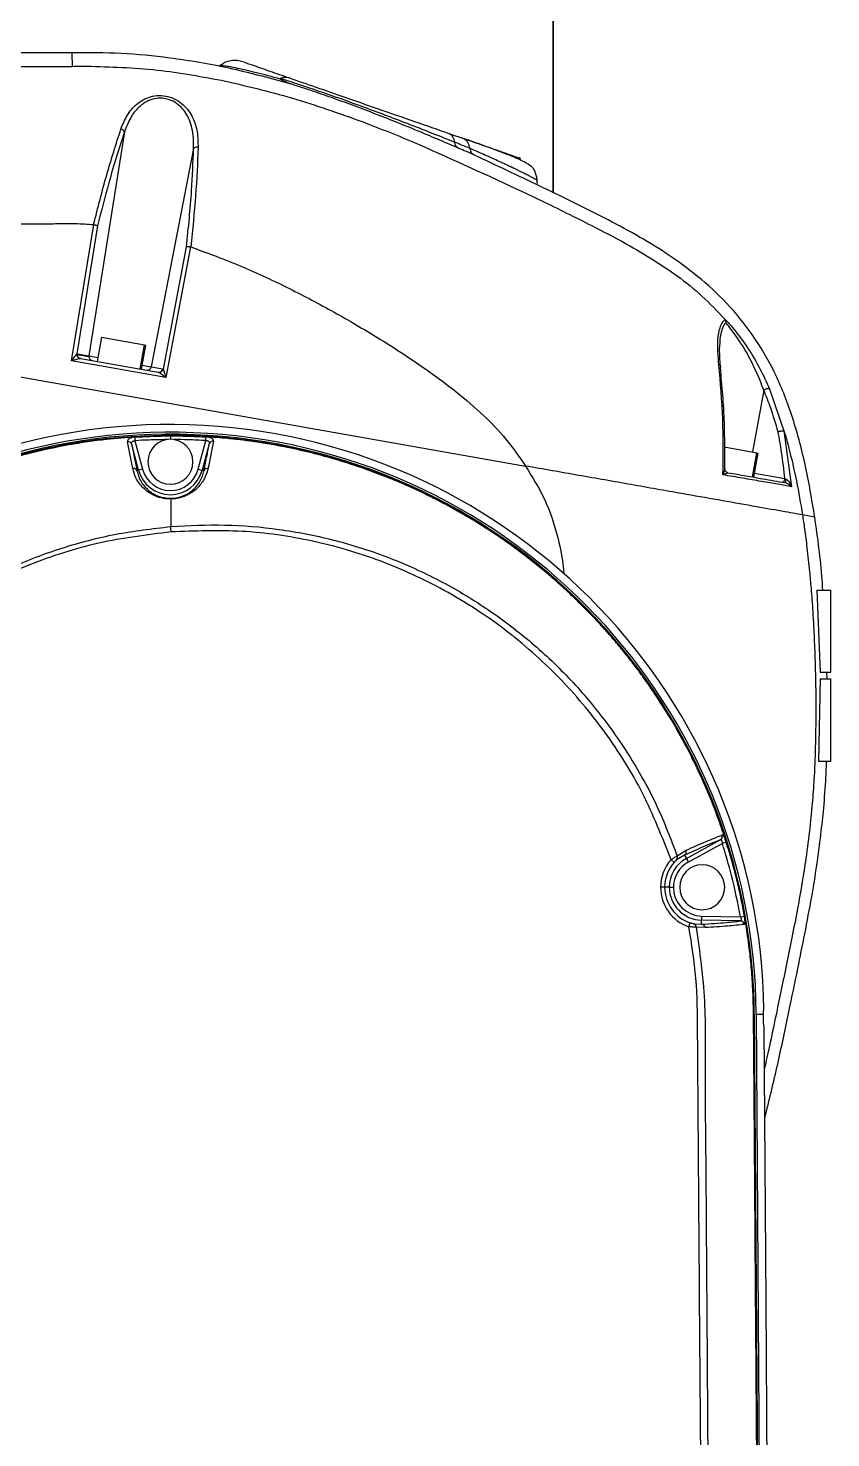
# Model space of a CAD drawing. Header units: millimetres. Extents: x -13464 to 9471, y -517 to 17126.
# Drawn here: x 6772 to 6870.1, y 1248.8 to 1421 of the extents above; entities that cross this region are included whole.
import ezdxf

# ---------------------------------------------------------------- set-up
doc = ezdxf.new("R2010")
doc.units = ezdxf.units.MM

msp = doc.modelspace()

# ---------------------------------------------------------------- linework, layer by layer
at = {"color": 7, "linetype": 'Continuous', "lineweight": 25}
for p, q in [((6836.14, 1589.6), (6836.14, 1400.93)), ((6836.14, 1400.93), (6836.14, 1589.6)), ((6777.34, 1418.05), (6599.34, 1418.05)), ((6777.36, 1416.38), (6777.34, 1418.05)), ((6802.81, 1414.83), (6803.76, 1414.32)), ((6783.73, 1408.37), (6779.38, 1381)), ((6792.17, 1406.33), (6787, 1379.65)), ((6671.05, 1396.05), (6832.74, 1367.53)), ((6777.27, 1380.37), (6779.98, 1397.04)), ((6780.44, 1396.89), (6777.9, 1381.23)), ((6788.48, 1379.36), (6791.32, 1394.33)), ((6791.81, 1394.32), (6788.77, 1378.34)), ((6780.92, 1383.27), (6780.4, 1380.32)), ((6780.92, 1383.27), (6786.17, 1382.35)), ((6785.65, 1379.39), (6786.17, 1382.35)), ((6785.81, 1379.36), (6786.34, 1382.32)), ((6786.17, 1382.35), (6786.34, 1382.32)), ((6788.77, 1378.34), (6777.27, 1380.37)), ((6777.96, 1381.17), (6779.37, 1380.92)), ((6777.97, 1381.25), (6779.38, 1381)), ((6778.36, 1380.68), (6787.86, 1379)), ((6779.38, 1381), (6780.48, 1380.8)), ((6785.9, 1379.85), (6787, 1379.65)), ((6787, 1379.65), (6788.42, 1379.4)), ((6861.87, 1376.8), (6860.47, 1369.25)), ((6862.57, 1376.95), (6864.46, 1371.46)), ((6864.31, 1371.83), (6865.25, 1365.01)), ((6784.74, 1367.25), (6784.1, 1370.49)), ((6785.46, 1367.01), (6784.61, 1370.18)), ((6784.98, 1371.07), (6785.01, 1370.63)), ((6785.01, 1370.63), (6785.95, 1367.13)), ((6792.74, 1367.13), (6793.68, 1370.64)), ((6794.09, 1370.24), (6793.22, 1367.01)), ((6793.68, 1370.64), (6793.71, 1371.09)), ((6794.61, 1370.56), (6793.94, 1367.26)), ((6857.01, 1369.86), (6861.02, 1369.15)), ((6860.5, 1366.19), (6861.02, 1369.15)), ((6860.66, 1366.17), (6861.18, 1369.12)), ((6861.02, 1369.15), (6861.18, 1369.12)), ((6785.26, 1366.95), (6785.46, 1367.01)), ((6785.95, 1367.13), (6785.46, 1367.01)), ((6792.74, 1367.13), (6793.22, 1367.01)), ((6793.44, 1366.95), (6793.22, 1367.01)), ((6857.1, 1367.26), (6857.05, 1367.3)), ((6860.75, 1366.65), (6864.46, 1365.99)), ((6864.46, 1365.99), (6864.61, 1365.92)), ((6868.1, 1361.3), (6866.59, 1361.57)), ((6868.36, 1352.38), (6868.75, 1342.35)), ((6868.36, 1352.38), (6870.06, 1352.38)), ((6870.06, 1342.35), (6870.06, 1352.38)), ((6868.75, 1342.35), (6870.06, 1342.35)), ((6869.61, 1341.51), (6869.59, 1342.35)), ((6868.76, 1341.51), (6868.56, 1331.48)), ((6868.76, 1341.51), (6870.06, 1341.51)), ((6870.06, 1331.48), (6870.06, 1341.51)), ((6868.56, 1331.48), (6870.06, 1331.48)), ((6852.41, 1319.56), (6856.54, 1321.84)), ((6856.81, 1321.42), (6852.65, 1319.13)), ((6857.28, 1321.57), (6856.81, 1321.42)), ((6852.18, 1319.99), (6851.21, 1319.4)), ((6851.28, 1319.9), (6852.37, 1320.58)), ((6852.18, 1319.99), (6852.41, 1319.56)), ((6850.9, 1319.09), (6850.53, 1319.42)), ((6852.41, 1319.56), (6852.65, 1319.13)), ((6849.75, 1316.05), (6849.25, 1316.05)), ((6850.33, 1316.05), (6849.75, 1316.05)), ((6850.33, 1316.05), (6850.83, 1316.05)), ((6852.72, 1311.22), (6852.88, 1311.69)), ((6853.3, 1311.58), (6854.25, 1311.53)), ((6854.69, 1311.12), (6853.62, 1311.17)), ((6854.25, 1311.53), (6854.26, 1312.03)), ((6854.27, 1312.53), (6854.26, 1312.03)), ((6859.01, 1311.93), (6854.26, 1312.03)), ((6854.27, 1312.53), (6859.03, 1312.43)), ((6859.03, 1312.43), (6859.51, 1312.52)), ((6861.89, 1301.05), (6861.82, 1301.05)), ((6860.63, 1300.55), (6860.71, 1300.55)), ((6860.71, 1300.55), (6861.8, 1147.76)), ((6862.05, 1147.75), (6860.96, 1300.56)), ((6860.96, 1300.56), (6861.8, 1300.56)), ((6861.84, 1299.05), (6861.91, 1299.05)), ((6862.15, 1265.43), (6861.91, 1299.05)), ((6862.94, 1155.02), (6862.15, 1265.43))]:
    msp.add_line(p, q, dxfattribs=at)
at = {"color": 7, "linetype": 'Continuous', "lineweight": 25, "flags": 128}
for points in [[(6856.38, 1379.85), (6856.45, 1379.84), (6856.51, 1379.81), (6856.55, 1379.78), (6856.58, 1379.75), (6856.59, 1379.71), (6856.59, 1379.67), (6856.56, 1379.63), (6856.52, 1379.59)], [(6857.49, 1366.72), (6857.41, 1366.75), (6857.39, 1366.75)], [(6864.13, 1365.55), (6864.18, 1365.55), (6864.23, 1365.57), (6864.28, 1365.61), (6864.33, 1365.66), (6864.37, 1365.73), (6864.41, 1365.81), (6864.44, 1365.9), (6864.46, 1365.99)]]:
    msp.add_lwpolyline(points, dxfattribs=at)
at = {"color": 7, "linetype": 'Continuous', "lineweight": 25}
for centre, radius, start, end in [((6783.19, 1408.13), 0.592, 23.5915, 79.343), ((6822.78, 1407.03), 1.3, 3.3213, 63.7153), ((6792.61, 1405.9), 0.613, 78.7775, 134.855), ((6824.86, 1407.07), 0.778, 177.7193, 233.6898), ((6778.42, 1381.18), 0.523, 174.9144, 255.8616), ((6778.48, 1381.16), 0.517, 170.9643, 179.3401), ((6778.45, 1381.16), 0.488, 178.4938, 259.2085), ((6779.89, 1380.92), 0.517, 170.9643, 179.3401), ((6779.86, 1380.91), 0.488, 178.4938, 259.2085), ((6786.52, 1379.74), 0.491, 260.9872, 349.999), ((6787.93, 1379.49), 0.491, 260.9872, 349.999), ((6787.97, 1379.5), 0.523, 264.1384, 345.0856), ((6862.36, 1376.21), 0.767, 73.9334, 129.7855), ((6789.34, 1300.05), 72.56, 0.7897, 172.7781), ((6789.34, 1300.05), 71.61, 0.4093, 172.2912), ((6789.34, 1300.05), 71.37, 0.4093, 172.155), ((6784.17, 1370.03), 0.471, 19.2158, 98.9046), ((6789.34, 1368.05), 2.75, 0, 180), ((6794.54, 1370.09), 0.475, 82.3184, 161.4028), ((6789.34, 1368.05), 2.75, 180, 0), ((6784.82, 1366.79), 0.469, 19.8499, 100.268), ((6789.34, 1368.05), 4.02, 195, 345), ((6789.34, 1368.05), 3.52, 195, 345), ((6793.88, 1366.79), 0.467, 82.6893, 160.6686), ((6864.07, 1365.92), 0.546, 310.1668, 359.8751), ((6856.3, 1322.27), 0.495, 299.9857, 19.2305), ((6850.89, 1319.7), 0.447, 317.0791, 27.1068), ((6851.92, 1320.39), 0.48, 302.0346, 22.2547), ((6854.34, 1316.05), 5.09, 138.5055, 180), ((6854.34, 1316.05), 4.59, 138.5055, 180), ((6854.34, 1316.05), 4.02, 118.8287, 180), ((6854.34, 1316.05), 3.52, 118.8287, 180), ((6854.34, 1316.05), 2.75, 0, 180), ((6854.34, 1316.05), 5.09, 180, 251.3478), ((6854.34, 1316.05), 4.59, 180, 251.3478), ((6854.34, 1316.05), 4.02, 180, 268.8287), ((6854.34, 1316.05), 3.52, 180, 268.8287), ((6854.34, 1316.05), 2.75, 180, 0), ((6853.17, 1311.15), 0.449, 2.9477, 72.9031), ((6854.22, 1311.06), 0.477, 7.0152, 85.6304), ((6858.99, 1311.44), 0.496, 8.8672, 87.8513), ((6860.61, 1300.5), 0.0958, 81.3708, 88.8621), ((6860.61, 1300.48), 0.0774, 79.126, 88.4162)]:
    msp.add_arc(centre, radius, start, end, dxfattribs=at)
for points, knots in [([(6803.68, 1414.33), (6801.31, 1414.97), (6796.54, 1416.26), (6789.73, 1417.41), (6783.31, 1418.04), (6779.34, 1418.04), (6777.34, 1418.05)], [0, 0, 0, 0, 0.276459, 0.554468, 0.775399, 1, 1, 1, 1]), ([(6766.81, 1416.36), (6769.2, 1416.36), (6772.32, 1416.37), (6775.83, 1416.38), (6776.96, 1416.38), (6777.36, 1416.38)], [0, 0, 0, 0, 0.680373, 0.885279, 1, 1, 1, 1]), ([(6777.36, 1416.38), (6777.63, 1416.39), (6778.21, 1416.4), (6778.79, 1416.4), (6779.11, 1416.4)], [0, 0, 0, 0, 0.452049, 1, 1, 1, 1]), ([(6779.11, 1416.4), (6781.99, 1416.32), (6787.69, 1416.15), (6793.31, 1415.1), (6796.09, 1414.58)], [0, 0, 0, 0, 0.503707, 1, 1, 1, 1]), ([(6795.53, 1416.45), (6795.44, 1416.46), (6795.35, 1416.47), (6795.39, 1416.45), (6795.39, 1416.45)], [0, 0, 0, 0, 0.943194, 1, 1, 1, 1]), ([(6798.23, 1416.93), (6797.99, 1417), (6797.51, 1417.13), (6796.74, 1417.09), (6796, 1416.88), (6795.59, 1416.59), (6795.38, 1416.45)], [0, 0, 0, 0, 0.245178, 0.49877, 0.753, 1, 1, 1, 1]), ([(6795.5, 1416.51), (6795.49, 1416.51), (6795.47, 1416.47), (6795.5, 1416.45), (6795.53, 1416.44)], [0, 0, 0, 0, 0.089568, 1, 1, 1, 1]), ([(6802.81, 1414.83), (6801.78, 1415.1), (6799.7, 1415.66), (6797.41, 1416.17), (6795.89, 1416.45), (6795.64, 1416.45), (6795.53, 1416.45)], [0, 0, 0, 0, 0.261408, 0.526269, 0.79446, 1, 1, 1, 1]), ([(6798.27, 1416.92), (6798.33, 1416.9), (6798.46, 1416.85), (6799.61, 1416.46), (6801.36, 1415.84), (6803.06, 1415.25), (6803.91, 1414.96)], [0, 0, 0, 0, 0.22573, 0.483766, 0.741235, 1, 1, 1, 1]), ([(6796.09, 1414.58), (6799.01, 1413.89), (6804.84, 1412.5), (6810.47, 1410.45), (6813.29, 1409.43)], [0, 0, 0, 0, 0.500102, 1, 1, 1, 1]), ([(6802.77, 1414.9), (6802.77, 1414.9), (6802.76, 1414.89), (6802.76, 1414.89), (6802.76, 1414.86), (6802.79, 1414.84), (6802.81, 1414.83)], [0, 0, 0, 0, 0.069214, 0.146146, 0.346034, 1, 1, 1, 1]), ([(6803.91, 1414.96), (6803.71, 1415), (6803.35, 1415.09), (6802.95, 1414.96), (6802.77, 1414.9)], [0, 0, 0, 0, 0.545275, 1, 1, 1, 1]), ([(6824.08, 1407.1), (6823.22, 1407.45), (6821.51, 1408.13), (6818.75, 1409.21), (6815.93, 1410.29), (6813.09, 1411.35), (6810.31, 1412.36), (6807.62, 1413.3), (6805.06, 1414.16), (6803.54, 1414.65), (6802.77, 1414.9)], [0, 0, 0, 0, 0.1269907, 0.2529565, 0.3788112, 0.5030674, 0.6278595, 0.7514299, 0.8759899, 1, 1, 1, 1]), ([(6803.91, 1414.96), (6804.95, 1414.59), (6807.03, 1413.87), (6810.74, 1412.58), (6814.85, 1411.15), (6819.24, 1409.62), (6821.99, 1408.67), (6823.36, 1408.19)], [0, 0, 0, 0, 0.1877305, 0.3739396, 0.5607866, 0.7805479, 1, 1, 1, 1]), ([(6783.3, 1408.72), (6783.52, 1409.28), (6783.97, 1410.41), (6784.95, 1411.59), (6785.98, 1412.32), (6786.9, 1412.7), (6787.95, 1412.86), (6789.06, 1412.74), (6790.08, 1412.33), (6791.22, 1411.5), (6792.15, 1410.14), (6792.69, 1408.36), (6792.71, 1407.12), (6792.73, 1406.5)], [0, 0, 0, 0, 0.1244154, 0.2491106, 0.3118264, 0.374132, 0.4365898, 0.4990547, 0.5616075, 0.6243843, 0.7492334, 0.8745572, 1, 1, 1, 1]), ([(6803.76, 1414.32), (6803.78, 1414.31), (6803.8, 1414.31), (6803.83, 1414.3), (6803.83, 1414.29), (6803.82, 1414.3), (6803.79, 1414.3), (6803.74, 1414.32), (6803.7, 1414.33), (6803.68, 1414.33)], [0, 0, 0, 0, 0.230752, 0.407987, 0.55595, 0.632757, 0.711083, 0.836312, 1, 1, 1, 1]), ([(6804.18, 1414.19), (6804.1, 1414.21), (6803.96, 1414.26), (6803.82, 1414.3), (6803.76, 1414.32)], [0, 0, 0, 0, 0.56, 1, 1, 1, 1]), ([(6824.39, 1406.45), (6823.6, 1406.79), (6822, 1407.47), (6819.46, 1408.54), (6816.85, 1409.6), (6814.21, 1410.64), (6811.59, 1411.64), (6809.01, 1412.57), (6806.51, 1413.43), (6804.96, 1413.94), (6804.18, 1414.19)], [0, 0, 0, 0, 0.126189, 0.252041, 0.376572, 0.501617, 0.626418, 0.750765, 0.875885, 1, 1, 1, 1]), ([(6792.17, 1406.33), (6792.18, 1406.77), (6792.19, 1407.61), (6792.01, 1408.78), (6791.7, 1409.79), (6791.27, 1410.65), (6790.69, 1411.4), (6789.94, 1412.01), (6789.03, 1412.41), (6788.07, 1412.53), (6787.13, 1412.39), (6786.4, 1412.07), (6785.85, 1411.7), (6785.18, 1411.12), (6784.37, 1410.06), (6783.96, 1408.97), (6783.73, 1408.37)], [0, 0, 0, 0, 0.093431, 0.176702, 0.250188, 0.316424, 0.375333, 0.440852, 0.50071, 0.556088, 0.614256, 0.678511, 0.713784, 0.751435, 0.864701, 1, 1, 1, 1]), ([(6813.29, 1409.43), (6814.37, 1409.01), (6816.55, 1408.17), (6818.69, 1407.27), (6819.76, 1406.82)], [0, 0, 0, 0, 0.499328, 1, 1, 1, 1]), ([(6779.96, 1397.05), (6780.48, 1399.1), (6781.52, 1403.2), (6782.7, 1406.88), (6783.3, 1408.72)], [0, 0, 0, 0, 0.499649, 1, 1, 1, 1]), ([(6783.73, 1408.37), (6783.4, 1407.37), (6782.74, 1405.38), (6781.63, 1401.56), (6780.89, 1398.66), (6780.44, 1396.89)], [0, 0, 0, 0, 0.279869, 0.559708, 1, 1, 1, 1]), ([(6823.36, 1408.19), (6823.68, 1408.08), (6824.26, 1407.88), (6824.8, 1407.69), (6825.04, 1407.6)], [0, 0, 0, 0, 0.559957, 1, 1, 1, 1]), ([(6834.17, 1402.39), (6834.16, 1402.51), (6834.15, 1402.66), (6834.1, 1402.91), (6834.07, 1403.01), (6834.05, 1403.08), (6834.03, 1403.14), (6834.02, 1403.19), (6833.99, 1403.27), (6833.96, 1403.37), (6833.9, 1403.54), (6833.82, 1403.72), (6833.69, 1403.93), (6833.36, 1404.26), (6832.58, 1404.74), (6830.9, 1405.48), (6828.37, 1406.44), (6826.09, 1407.24), (6824.93, 1407.64)], [0, 0, 0, 0, 0.039096, 0.046684, 0.053093, 0.055944, 0.058669, 0.061408, 0.064331, 0.071356, 0.080862, 0.109958, 0.154889, 0.214863, 0.371887, 0.564109, 0.777666, 1, 1, 1, 1]), ([(6825.98, 1406.34), (6825.9, 1406.61), (6825.76, 1407.03), (6825.41, 1407.43), (6825.17, 1407.54), (6825.04, 1407.6)], [0, 0, 0, 0, 0.44319, 0.710429, 1, 1, 1, 1]), ([(6825.04, 1407.6), (6825.92, 1407.3), (6827.67, 1406.69), (6829.72, 1405.98), (6831.3, 1405.43), (6832.26, 1405.09), (6832.1, 1405.15), (6832.02, 1405.18)], [0, 0, 0, 0, 0.187525, 0.373464, 0.560306, 0.780015, 1, 1, 1, 1]), ([(6791.32, 1394.33), (6791.55, 1396.66), (6791.97, 1400.82), (6792.11, 1404.65), (6792.17, 1406.33)], [0, 0, 0, 0, 0.560354, 1, 1, 1, 1]), ([(6792.73, 1406.5), (6792.65, 1404.55), (6792.48, 1400.65), (6792.05, 1396.43), (6791.84, 1394.31)], [0, 0, 0, 0, 0.500107, 1, 1, 1, 1]), ([(6819.76, 1406.82), (6823.96, 1404.94), (6830.26, 1402.11), (6838.54, 1398.11), (6842.61, 1396), (6844.64, 1394.95)], [0, 0, 0, 0, 0.500607, 0.7518186, 1, 1, 1, 1]), ([(6825.98, 1406.34), (6825.64, 1406.48), (6825.02, 1406.73), (6824.36, 1406.99), (6824.08, 1407.1)], [0, 0, 0, 0, 0.559951, 1, 1, 1, 1]), ([(6826.34, 1405.61), (6825.98, 1405.76), (6825.35, 1406.04), (6824.69, 1406.32), (6824.39, 1406.45)], [0, 0, 0, 0, 0.561331, 1, 1, 1, 1]), ([(6826.4, 1405.58), (6826.31, 1405.65), (6826.09, 1405.81), (6826.02, 1406.15), (6825.98, 1406.34)], [0, 0, 0, 0, 0.4634043, 1, 1, 1, 1]), ([(6834.17, 1402.39), (6834.14, 1402.43), (6834.09, 1402.48), (6833.79, 1402.66), (6833.47, 1402.84), (6833.05, 1403.06), (6832.61, 1403.28), (6832.18, 1403.49), (6831.78, 1403.69), (6831.32, 1403.91), (6830.8, 1404.16), (6830.26, 1404.41), (6829.63, 1404.7), (6828.81, 1405.08), (6827.59, 1405.63), (6826.56, 1406.08), (6825.98, 1406.34)], [0, 0, 0, 0, 0.138323, 0.209439, 0.282349, 0.35716, 0.432893, 0.476429, 0.522794, 0.572102, 0.624512, 0.680151, 0.721987, 0.789047, 0.881402, 1, 1, 1, 1]), ([(6826.4, 1405.58), (6826.39, 1405.59), (6826.37, 1405.6), (6826.35, 1405.61), (6826.34, 1405.61)], [0, 0, 0, 0, 0.56, 1, 1, 1, 1]), ([(6826.53, 1405.52), (6826.51, 1405.53), (6826.48, 1405.54), (6826.45, 1405.56), (6826.42, 1405.57), (6826.41, 1405.58), (6826.4, 1405.58)], [0, 0, 0, 0, 0.354649, 0.64124, 0.829648, 1, 1, 1, 1]), ([(6868.1, 1361.3), (6867.74, 1363.44), (6867.04, 1367.63), (6865.44, 1373.6), (6863.34, 1378.97), (6860.62, 1383.59), (6857.43, 1387.48), (6853.85, 1390.77), (6848.91, 1394.36), (6842.38, 1397.93), (6834.49, 1401.76), (6829.18, 1404.27), (6826.53, 1405.52)], [0, 0, 0, 0, 0.100812, 0.197147, 0.286178, 0.367798, 0.444656, 0.519058, 0.592592, 0.727659, 0.863738, 1, 1, 1, 1]), ([(6834.11, 1401.98), (6834.14, 1401.99), (6834.2, 1402.01), (6834.19, 1402.13), (6834.18, 1402.28), (6834.17, 1402.36), (6834.17, 1402.41), (6834.17, 1402.43)], [0, 0, 0, 0, 0.426354, 0.812204, 0.929144, 0.969795, 1, 1, 1, 1]), ([(6690.4, 1396.37), (6692.41, 1396.4), (6696.57, 1396.46), (6703.03, 1396.54), (6709.92, 1396.62), (6717.25, 1396.69), (6725.01, 1396.77), (6732.68, 1396.83), (6738.76, 1396.88), (6743.13, 1396.92), (6746.23, 1396.94), (6749.41, 1396.97), (6752.96, 1396.99), (6756.98, 1397.02), (6761.37, 1397.05), (6765.67, 1397.08), (6769.79, 1397.11), (6773.11, 1397.13), (6775.76, 1397.16), (6777.44, 1397.18), (6778.83, 1397.13), (6779.59, 1397.08), (6779.96, 1397.05)], [0, 0, 0, 0, 0.067217, 0.139302, 0.216256, 0.298079, 0.384771, 0.476331, 0.554863, 0.588414, 0.622966, 0.658519, 0.695074, 0.741855, 0.793039, 0.842344, 0.885889, 0.931051, 0.953556, 0.974534, 0.987425, 1, 1, 1, 1]), ([(6779.98, 1397.04), (6779.98, 1397.04), (6779.97, 1397.05), (6779.97, 1397.05), (6779.96, 1397.05)], [0, 0, 0, 0, 0.559996, 1, 1, 1, 1]), ([(6779.98, 1397.04), (6780.03, 1397.03), (6780.14, 1397.01), (6780.28, 1396.97), (6780.39, 1396.92), (6780.43, 1396.9), (6780.44, 1396.89)], [0, 0, 0, 0, 0.240383, 0.499609, 0.750474, 1, 1, 1, 1]), ([(6791.32, 1394.33), (6791.35, 1394.34), (6791.4, 1394.35), (6791.54, 1394.35), (6791.68, 1394.34), (6791.77, 1394.33), (6791.81, 1394.32)], [0, 0, 0, 0, 0.304918, 0.573215, 0.80488, 1, 1, 1, 1]), ([(6791.84, 1394.31), (6791.83, 1394.32), (6791.83, 1394.32), (6791.82, 1394.32), (6791.81, 1394.32)], [0, 0, 0, 0, 0.5600217, 1, 1, 1, 1]), ([(6791.84, 1394.31), (6793.67, 1393.64), (6797.53, 1392.23), (6803.13, 1389.65), (6808.7, 1386.75), (6814.07, 1383.64), (6819.3, 1380.3), (6823.86, 1377.02), (6827.54, 1373.86), (6830.45, 1370.89), (6831.96, 1368.67), (6832.74, 1367.53)], [0, 0, 0, 0, 0.118104, 0.248364, 0.373075, 0.498415, 0.623653, 0.74875, 0.837932, 0.916819, 1, 1, 1, 1]), ([(6844.64, 1394.95), (6846.9, 1393.63), (6850.29, 1391.65), (6854.38, 1388.36), (6856.17, 1386.46), (6857.07, 1385.51)], [0, 0, 0, 0, 0.500253, 0.749373, 1, 1, 1, 1]), ([(6856.38, 1379.85), (6856.29, 1380.95), (6856.15, 1382.61), (6856.43, 1384.23), (6856.75, 1385.03), (6857.01, 1385.29), (6857.14, 1385.43)], [0, 0, 0, 0, 0.495324, 0.746824, 0.873583, 1, 1, 1, 1]), ([(6857.14, 1385.43), (6857.13, 1385.44), (6857.11, 1385.47), (6857.09, 1385.49), (6857.07, 1385.51)], [0, 0, 0, 0, 0.499983, 1, 1, 1, 1]), ([(6857.08, 1385.51), (6857.26, 1385.32), (6857.62, 1384.95), (6858.64, 1383.75), (6860, 1381.89), (6861.45, 1379.43), (6862.2, 1377.78), (6862.57, 1376.95)], [0, 0, 0, 0, 0.124592, 0.24999, 0.50011, 0.750751, 1, 1, 1, 1]), ([(6857.14, 1385.43), (6857.16, 1385.38), (6857.22, 1385.26), (6857.22, 1385.12), (6857.21, 1385.05)], [0, 0, 0, 0, 0.426447, 1, 1, 1, 1]), ([(6857.21, 1385.05), (6857.07, 1384.84), (6856.74, 1384.39), (6856.62, 1383.73), (6856.55, 1383.36)], [0, 0, 0, 0, 0.449505, 1, 1, 1, 1]), ([(6861.87, 1376.8), (6861.57, 1377.58), (6860.96, 1379.14), (6859.77, 1381.46), (6858.61, 1383.27), (6857.71, 1384.47), (6857.37, 1384.86), (6857.21, 1385.05)], [0, 0, 0, 0, 0.24909, 0.499013, 0.748706, 0.880679, 1, 1, 1, 1]), ([(6856.55, 1383.36), (6856.5, 1382.84), (6856.38, 1381.72), (6856.47, 1380.47), (6856.52, 1379.81)], [0, 0, 0, 0, 0.470875, 1, 1, 1, 1]), ([(6777.27, 1380.37), (6777.4, 1380.56), (6777.59, 1380.82), (6777.79, 1381.08), (6777.86, 1381.18), (6777.89, 1381.21), (6777.9, 1381.23)], [0, 0, 0, 0, 0.5842, 0.824426, 0.919313, 1, 1, 1, 1]), ([(6778.29, 1380.67), (6778.27, 1380.67), (6778.23, 1380.66), (6778.11, 1380.62), (6777.8, 1380.53), (6777.49, 1380.44), (6777.27, 1380.37)], [0, 0, 0, 0, 0.08067, 0.175574, 0.4158, 1, 1, 1, 1]), ([(6777.9, 1381.23), (6777.91, 1381.24), (6777.93, 1381.25), (6777.96, 1381.25), (6777.97, 1381.25)], [0, 0, 0, 0, 0.559639, 1, 1, 1, 1]), ([(6778.36, 1380.68), (6778.34, 1380.68), (6778.32, 1380.68), (6778.3, 1380.68), (6778.29, 1380.67)], [0, 0, 0, 0, 0.561303, 1, 1, 1, 1]), ([(6787.92, 1378.98), (6787.91, 1378.98), (6787.89, 1379), (6787.87, 1379), (6787.86, 1379)], [0, 0, 0, 0, 0.55879, 1, 1, 1, 1]), ([(6788.77, 1378.34), (6788.59, 1378.48), (6788.33, 1378.67), (6788.07, 1378.87), (6787.97, 1378.94), (6787.93, 1378.97), (6787.92, 1378.98)], [0, 0, 0, 0, 0.5842, 0.824426, 0.919313, 1, 1, 1, 1]), ([(6788.42, 1379.4), (6788.43, 1379.4), (6788.45, 1379.39), (6788.47, 1379.37), (6788.48, 1379.36)], [0, 0, 0, 0, 0.560389, 1, 1, 1, 1]), ([(6788.48, 1379.36), (6788.48, 1379.35), (6788.49, 1379.31), (6788.53, 1379.19), (6788.62, 1378.87), (6788.71, 1378.56), (6788.77, 1378.34)], [0, 0, 0, 0, 0.08067, 0.175574, 0.4158, 1, 1, 1, 1]), ([(6856.88, 1366.46), (6856.9, 1368.75), (6856.96, 1373.34), (6856.57, 1377.68), (6856.38, 1379.85)], [0, 0, 0, 0, 0.498548, 1, 1, 1, 1]), ([(6856.52, 1379.59), (6856.73, 1377.35), (6857.08, 1373.36), (6857.06, 1369.15), (6857.05, 1367.3)], [0, 0, 0, 0, 0.559924, 1, 1, 1, 1]), ([(6863.63, 1371.73), (6863.34, 1372.69), (6862.82, 1374.42), (6862.16, 1376.07), (6861.87, 1376.8)], [0, 0, 0, 0, 0.55994, 1, 1, 1, 1]), ([(6718.73, 1309.83), (6718.89, 1310.89), (6719.25, 1313.25), (6720.08, 1317.1), (6720.98, 1320.34), (6721.77, 1322.79), (6722.29, 1324.26), (6722.86, 1325.78), (6723.48, 1327.35), (6724.17, 1328.96), (6724.92, 1330.6), (6725.75, 1332.28), (6726.58, 1333.88), (6727.47, 1335.47), (6728.46, 1337.16), (6729.7, 1339.12), (6731.2, 1341.33), (6732.82, 1343.52), (6734.54, 1345.67), (6736.39, 1347.81), (6738.47, 1350.02), (6740.55, 1352.05), (6742.6, 1353.89), (6744.81, 1355.75), (6747.57, 1357.86), (6750.94, 1360.16), (6754.63, 1362.37), (6758.26, 1364.24), (6761.46, 1365.68), (6766.07, 1367.52), (6772.43, 1369.46), (6780.83, 1371.04), (6786.51, 1371.24), (6789.35, 1371.33)], [0, 0, 0, 0, 0.031599, 0.070115, 0.115545, 0.130253, 0.145561, 0.161469, 0.177978, 0.195088, 0.212798, 0.231109, 0.25002, 0.265659, 0.284807, 0.307466, 0.333634, 0.363312, 0.387481, 0.414494, 0.446394, 0.476328, 0.499998, 0.527287, 0.561227, 0.601816, 0.647083, 0.687465, 0.721743, 0.749917, 0.833279, 0.91664, 1, 1, 1, 1]), ([(6789.35, 1371.22), (6789.35, 1371.25), (6789.35, 1371.31), (6789.35, 1371.33), (6789.35, 1371.33)], [0, 0, 0, 0, 0.499802, 1, 1, 1, 1]), ([(6789.35, 1371.33), (6790.33, 1371.32), (6792.2, 1371.3), (6794.87, 1371.13), (6797.26, 1370.9), (6799.37, 1370.63), (6801.22, 1370.34), (6803.17, 1369.99), (6805.67, 1369.46), (6808.65, 1368.69), (6811.67, 1367.77), (6814.24, 1366.86), (6816.65, 1365.91), (6819.09, 1364.85), (6821.75, 1363.57), (6824.55, 1362.06), (6827.28, 1360.43), (6829.41, 1359.02), (6830.95, 1357.94), (6832.05, 1357.13), (6833.2, 1356.25), (6834.4, 1355.3), (6835.63, 1354.27), (6836.91, 1353.15), (6838.21, 1351.96), (6839.52, 1350.69), (6841.03, 1349.16), (6842.84, 1347.2), (6844.77, 1344.91), (6846.53, 1342.63), (6847.86, 1340.77), (6848.93, 1339.18), (6849.99, 1337.53), (6851.17, 1335.56), (6852.33, 1333.46), (6853.35, 1331.45), (6854.22, 1329.61), (6855.05, 1327.73), (6855.83, 1325.79), (6856.56, 1323.8), (6857.17, 1321.99), (6857.67, 1320.37), (6858.19, 1318.56), (6858.86, 1315.96), (6859.43, 1313.16), (6859.84, 1310.69), (6860.07, 1308.98), (6860.25, 1307.42), (6860.39, 1305.93), (6860.49, 1304.5), (6860.56, 1303.14), (6860.61, 1301.85), (6860.62, 1301.01), (6860.63, 1300.6)], [0, 0, 0, 0, 0.026393, 0.050373, 0.071939, 0.091091, 0.10783, 0.122155, 0.14452, 0.176678, 0.204998, 0.229479, 0.250122, 0.274614, 0.301112, 0.329616, 0.360127, 0.386803, 0.39839, 0.410691, 0.423704, 0.43743, 0.451868, 0.46702, 0.482884, 0.49946, 0.516176, 0.540799, 0.571228, 0.59694, 0.61817, 0.632809, 0.648602, 0.670819, 0.694642, 0.713208, 0.731496, 0.749506, 0.768553, 0.787601, 0.806648, 0.819981, 0.833345, 0.857424, 0.892216, 0.910119, 0.924792, 0.938854, 0.952305, 0.965145, 0.977374, 0.988993, 1, 1, 1, 1]), ([(6863.63, 1371.73), (6863.69, 1371.74), (6863.78, 1371.77), (6863.91, 1371.8), (6864.04, 1371.83), (6864.16, 1371.84), (6864.25, 1371.84), (6864.29, 1371.83), (6864.31, 1371.83)], [0, 0, 0, 0, 0.2323696, 0.3629107, 0.5002557, 0.7366574, 0.8666548, 1, 1, 1, 1]), ([(6864.46, 1365.99), (6864.33, 1367.07), (6864.1, 1368.99), (6863.78, 1370.89), (6863.63, 1371.73)], [0, 0, 0, 0, 0.559985, 1, 1, 1, 1]), ([(6864.46, 1371.46), (6864.44, 1371.53), (6864.41, 1371.64), (6864.36, 1371.76), (6864.33, 1371.81), (6864.31, 1371.82), (6864.31, 1371.83), (6864.31, 1371.83)], [0, 0, 0, 0, 0.500171, 0.814223, 0.917704, 0.960342, 1, 1, 1, 1]), ([(6864.46, 1371.46), (6864.53, 1371.2), (6864.69, 1370.66), (6864.83, 1370.13), (6864.9, 1369.86)], [0, 0, 0, 0, 0.497468, 1, 1, 1, 1]), ([(6789.35, 1371.22), (6788.81, 1371.22), (6787.41, 1371.21), (6784.8, 1371.09), (6781.18, 1370.78), (6777.28, 1370.21), (6773.5, 1369.44), (6770.24, 1368.6), (6767.22, 1367.68), (6763.07, 1366.22), (6757.82, 1363.93), (6751.84, 1360.58), (6747.93, 1357.89), (6745.84, 1356.28), (6745.19, 1355.77), (6744.54, 1355.26), (6743.91, 1354.73), (6743.28, 1354.2), (6742.81, 1353.8), (6742.4, 1353.44), (6741.94, 1353.03), (6740.06, 1351.33), (6737.37, 1348.65), (6734.15, 1344.93), (6731.48, 1341.42), (6729.02, 1337.75), (6726.1, 1332.74), (6723.09, 1326.26), (6720.38, 1318.19), (6719.4, 1312.61), (6718.91, 1309.81)], [0, 0, 0, 0, 0.015652, 0.041254, 0.076923, 0.122556, 0.157364, 0.190563, 0.221507, 0.250222, 0.320094, 0.389969, 0.451607, 0.45969, 0.467773, 0.475858, 0.483942, 0.492027, 0.500112, 0.502088, 0.508202, 0.518097, 0.576818, 0.619882, 0.662799, 0.706471, 0.750084, 0.833226, 0.916411, 1, 1, 1, 1]), ([(6784.98, 1371.07), (6784.92, 1371.06), (6784.78, 1371.05), (6784.59, 1371), (6784.43, 1370.94), (6784.24, 1370.84), (6784.1, 1370.68), (6784.1, 1370.55), (6784.1, 1370.49)], [0, 0, 0, 0, 0.125881, 0.251502, 0.377327, 0.502368, 0.751082, 1, 1, 1, 1]), ([(6784.61, 1370.18), (6784.61, 1370.24), (6784.59, 1370.36), (6784.64, 1370.49), (6784.73, 1370.57), (6784.81, 1370.61), (6784.91, 1370.63), (6784.98, 1370.63), (6785.01, 1370.63)], [0, 0, 0, 0, 0.281661, 0.538687, 0.659475, 0.771191, 0.882816, 1, 1, 1, 1]), ([(6784.61, 1370.18), (6784.73, 1369.59), (6784.94, 1368.54), (6785.17, 1367.44), (6785.26, 1366.95)], [0, 0, 0, 0, 0.559996, 1, 1, 1, 1]), ([(6784.98, 1371.07), (6785.8, 1371.11), (6787.25, 1371.2), (6788.7, 1371.21), (6789.35, 1371.22)], [0, 0, 0, 0, 0.559224, 1, 1, 1, 1]), ([(6788.93, 1370.76), (6788.2, 1370.75), (6786.89, 1370.73), (6785.59, 1370.66), (6785.01, 1370.63)], [0, 0, 0, 0, 0.559969, 1, 1, 1, 1]), ([(6789.35, 1371.22), (6790.16, 1371.21), (6791.62, 1371.2), (6793.07, 1371.12), (6793.71, 1371.09)], [0, 0, 0, 0, 0.560681, 1, 1, 1, 1]), ([(6857.28, 1321.57), (6857.15, 1321.96), (6856.9, 1322.75), (6856.48, 1323.94), (6856.03, 1325.17), (6855.55, 1326.42), (6855, 1327.76), (6854.36, 1329.24), (6853.57, 1330.93), (6852.58, 1332.92), (6851.41, 1335.08), (6850.21, 1337.12), (6849.23, 1338.67), (6848.42, 1339.89), (6847.66, 1340.99), (6846.79, 1342.21), (6845.83, 1343.48), (6844.76, 1344.85), (6843.6, 1346.24), (6842.45, 1347.56), (6841.38, 1348.72), (6840.43, 1349.71), (6838.6, 1351.55), (6836.01, 1353.95), (6833.38, 1356.06), (6831.9, 1357.17), (6831.37, 1357.56), (6830.87, 1357.93), (6830.4, 1358.26), (6829.96, 1358.57), (6829.56, 1358.85), (6829.18, 1359.1), (6827.85, 1359.99), (6825.7, 1361.34), (6822.84, 1362.93), (6820.61, 1364.05), (6818.98, 1364.82), (6817.89, 1365.3), (6817.2, 1365.6), (6816.82, 1365.75), (6816.67, 1365.82), (6815.72, 1366.21), (6813.68, 1367), (6811.22, 1367.83), (6809.18, 1368.44), (6807.83, 1368.82), (6806.38, 1369.19), (6804.84, 1369.55), (6802.42, 1370.06), (6799.36, 1370.57), (6795.92, 1370.96), (6793.36, 1371.13), (6791.57, 1371.2), (6790.45, 1371.22), (6789.78, 1371.22), (6789.47, 1371.22), (6789.38, 1371.22), (6789.35, 1371.22), (6789.35, 1371.22)], [0, 0, 0, 0, 0.013628, 0.02769, 0.042185, 0.057117, 0.072487, 0.090245, 0.110967, 0.134667, 0.164306, 0.192895, 0.21328, 0.225428, 0.241916, 0.257821, 0.275415, 0.294699, 0.315799, 0.335625, 0.353168, 0.368423, 0.381391, 0.439517, 0.485983, 0.49374, 0.501047, 0.507904, 0.514312, 0.52027, 0.52578, 0.53084, 0.535453, 0.578983, 0.615348, 0.644611, 0.661926, 0.675282, 0.684684, 0.68694, 0.688758, 0.690136, 0.721218, 0.761752, 0.776452, 0.792092, 0.808677, 0.82621, 0.844697, 0.891251, 0.929623, 0.959747, 0.976884, 0.989317, 0.997026, 0.999105, 0.999701, 1, 1, 1, 1]), ([(6789.35, 1371.22), (6789.35, 1371.2), (6789.35, 1371.15), (6789.35, 1371.05), (6789.35, 1370.92), (6789.35, 1370.83), (6789.35, 1370.79)], [0, 0, 0, 0, 0.243479, 0.49747, 0.752849, 1, 1, 1, 1]), ([(6793.68, 1370.64), (6792.95, 1370.68), (6791.64, 1370.75), (6790.33, 1370.76), (6789.75, 1370.77)], [0, 0, 0, 0, 0.560008, 1, 1, 1, 1]), ([(6793.44, 1366.95), (6793.57, 1367.58), (6793.8, 1368.72), (6794, 1369.78), (6794.09, 1370.24)], [0, 0, 0, 0, 0.5599901, 1, 1, 1, 1]), ([(6793.68, 1370.64), (6793.72, 1370.64), (6793.78, 1370.65), (6793.88, 1370.63), (6793.96, 1370.6), (6794.03, 1370.54), (6794.07, 1370.48), (6794.11, 1370.38), (6794.1, 1370.3), (6794.09, 1370.24)], [0, 0, 0, 0, 0.119416, 0.23297, 0.346231, 0.466194, 0.586618, 0.721838, 1, 1, 1, 1]), ([(6794.61, 1370.56), (6794.6, 1370.63), (6794.6, 1370.76), (6794.38, 1370.93), (6794.06, 1371.05), (6793.82, 1371.07), (6793.71, 1371.09)], [0, 0, 0, 0, 0.280449, 0.559831, 0.779656, 1, 1, 1, 1]), ([(6864.9, 1369.86), (6865.24, 1368.49), (6865.9, 1365.74), (6866.36, 1362.96), (6866.59, 1361.57)], [0, 0, 0, 0, 0.500076, 1, 1, 1, 1]), ([(6789.38, 1363.5), (6789.18, 1363.51), (6788.78, 1363.52), (6788.04, 1363.66), (6786.92, 1364.08), (6785.84, 1364.95), (6785.06, 1366.09), (6784.85, 1366.86), (6784.74, 1367.25)], [0, 0, 0, 0, 0.06284, 0.125925, 0.251356, 0.500914, 0.749855, 1, 1, 1, 1]), ([(6785.26, 1366.95), (6785.32, 1366.71), (6785.44, 1366.25), (6785.78, 1365.58), (6786.18, 1365.03), (6786.62, 1364.6), (6787.01, 1364.3), (6787.55, 1363.98), (6788.18, 1363.73), (6788.88, 1363.61), (6789.22, 1363.6), (6789.39, 1363.59)], [0, 0, 0, 0, 0.175943, 0.340892, 0.499353, 0.591757, 0.674969, 0.749442, 0.884514, 0.943917, 1, 1, 1, 1]), ([(6793.94, 1367.26), (6793.84, 1366.89), (6793.64, 1366.15), (6792.91, 1365.04), (6791.85, 1364.14), (6790.71, 1363.68), (6789.96, 1363.53), (6789.57, 1363.51), (6789.38, 1363.5)], [0, 0, 0, 0, 0.248386, 0.497037, 0.747948, 0.873685, 0.936941, 1, 1, 1, 1]), ([(6789.39, 1363.59), (6789.56, 1363.6), (6789.91, 1363.61), (6790.42, 1363.72), (6790.9, 1363.88), (6791.45, 1364.13), (6792.01, 1364.51), (6792.55, 1365.04), (6792.97, 1365.64), (6793.28, 1366.29), (6793.39, 1366.72), (6793.44, 1366.95)], [0, 0, 0, 0, 0.058154, 0.117879, 0.181469, 0.250838, 0.365524, 0.501345, 0.659607, 0.825399, 1, 1, 1, 1]), ([(6832.74, 1367.53), (6833.58, 1366.18), (6835.24, 1363.52), (6836.59, 1359.4), (6837.27, 1356.35), (6837.4, 1354.76), (6837.43, 1354.37)], [0, 0, 0, 0, 0.33758, 0.663005, 0.916173, 1, 1, 1, 1]), ([(6866.59, 1361.57), (6866.24, 1361.63), (6865.55, 1361.75), (6863.58, 1362.1), (6860.53, 1362.63), (6856.35, 1363.37), (6851.38, 1364.25), (6845.67, 1365.26), (6839.25, 1366.39), (6834.91, 1367.15), (6832.74, 1367.53)], [0, 0, 0, 0, 0.062565, 0.12494, 0.250447, 0.376767, 0.500644, 0.66716, 0.833675, 1, 1, 1, 1]), ([(6856.88, 1366.46), (6856.95, 1366.63), (6857.07, 1366.87), (6857.12, 1367.11), (6857.12, 1367.21), (6857.11, 1367.24), (6857.1, 1367.26)], [0, 0, 0, 0, 0.537084, 0.785065, 0.898057, 1, 1, 1, 1]), ([(6857.49, 1366.72), (6857.49, 1366.72), (6857.49, 1366.72), (6857.43, 1366.69), (6857.25, 1366.62), (6857.03, 1366.52), (6856.88, 1366.46)], [0, 0, 0, 0, 0.102319, 0.215669, 0.46396, 1, 1, 1, 1]), ([(6865.25, 1365.01), (6864.72, 1365.1), (6863.66, 1365.29), (6861.59, 1365.64), (6859.33, 1366.04), (6857.69, 1366.32), (6856.88, 1366.46)], [0, 0, 0, 0, 0.2487491, 0.5013136, 0.7518418, 1, 1, 1, 1]), ([(6857.41, 1366.75), (6857.37, 1366.77), (6857.28, 1366.81), (6857.18, 1366.93), (6857.13, 1367.05), (6857.12, 1367.13), (6857.12, 1367.16)], [0, 0, 0, 0, 0.278524, 0.546579, 0.789139, 1, 1, 1, 1]), ([(6857.49, 1366.72), (6858.97, 1366.46), (6861.61, 1366), (6863.56, 1365.65), (6864.42, 1365.5)], [0, 0, 0, 0, 0.560009, 1, 1, 1, 1]), ([(6865.25, 1365.01), (6865.14, 1365.12), (6864.97, 1365.27), (6864.67, 1365.43), (6864.5, 1365.48), (6864.42, 1365.5)], [0, 0, 0, 0, 0.53033, 0.779711, 1, 1, 1, 1]), ([(6864.61, 1365.92), (6864.65, 1365.9), (6864.72, 1365.86), (6864.85, 1365.74), (6865.06, 1365.47), (6865.17, 1365.2), (6865.25, 1365.01)], [0, 0, 0, 0, 0.10439, 0.218706, 0.466926, 1, 1, 1, 1]), ([(6789.38, 1363.5), (6789.38, 1362.89), (6789.38, 1361.88), (6789.39, 1360.63), (6789.39, 1360.14)], [0, 0, 0, 0, 0.6091067, 1, 1, 1, 1]), ([(6866.59, 1361.57), (6866.68, 1361), (6866.88, 1359.66), (6867.17, 1357.35), (6867.43, 1354.93), (6867.67, 1352.33), (6867.84, 1350), (6867.99, 1347.31), (6868.13, 1344.28), (6868.21, 1340.75), (6868.24, 1337.13), (6868.2, 1334.8), (6868.18, 1333.66)], [0, 0, 0, 0, 0.061399, 0.144937, 0.250149, 0.322632, 0.424853, 0.499984, 0.611755, 0.750009, 0.878397, 1, 1, 1, 1]), ([(6869.08, 1352.38), (6869.06, 1352.8), (6868.87, 1355.79), (6868.46, 1358.75), (6868.1, 1361.3)], [0, 0, 0, 0, 0.14099, 1, 1, 1, 1]), ([(6758.91, 1178.31), (6757.06, 1180.7), (6753.37, 1185.46), (6748.55, 1193.11), (6744.75, 1201.34), (6742.18, 1210.06), (6740.82, 1219.03), (6739.03, 1242.94), (6736.7, 1266.78), (6734.68, 1290.63), (6733.83, 1299.58), (6734.41, 1307.86), (6735.89, 1315.22), (6737.96, 1321.67), (6740.73, 1327.84), (6744.18, 1333.66), (6748.25, 1339.07), (6752.91, 1343.98), (6758.08, 1348.34), (6763.71, 1352.1), (6769.72, 1355.21), (6776.06, 1357.62), (6782.64, 1359.35), (6787.14, 1359.87), (6789.39, 1360.14)], [0, 0, 0, 0, 0.041881, 0.083578, 0.125178, 0.167243, 0.209251, 0.250848, 0.500012, 0.54154, 0.583161, 0.624659, 0.656044, 0.687263, 0.718382, 0.749757, 0.780974, 0.812095, 0.843473, 0.874692, 0.905827, 0.937238, 0.968587, 1, 1, 1, 1]), ([(6789.44, 1359.48), (6786.47, 1359.12), (6780.54, 1358.38), (6771.99, 1355.62), (6763.95, 1351.69), (6756.6, 1346.58), (6750.09, 1340.45), (6744.83, 1333.73), (6740.77, 1326.74), (6737.79, 1319.67), (6735.76, 1312.29), (6734.67, 1304.7), (6734.6, 1297.03), (6735.41, 1289.4), (6737.54, 1264.25), (6739.41, 1239.02), (6742.19, 1213.76), (6744.05, 1206.06), (6746.77, 1198.65), (6750.39, 1191.67), (6754.7, 1185.06), (6757.9, 1180.88), (6759.51, 1178.78)], [0, 0, 0, 0, 0.041659, 0.083375, 0.124776, 0.166334, 0.207836, 0.249275, 0.284992, 0.320434, 0.356132, 0.391704, 0.427184, 0.462979, 0.498803, 0.779662, 0.816456, 0.853459, 0.890031, 0.926429, 0.963082, 1, 1, 1, 1]), ([(6789.39, 1360.14), (6791.6, 1360.25), (6796.01, 1360.48), (6802.63, 1359.9), (6809.14, 1358.65), (6815.46, 1356.68), (6821.53, 1354.03), (6827.27, 1350.72), (6832.62, 1346.81), (6837.51, 1342.34), (6841.88, 1337.35), (6845.68, 1331.91), (6848.9, 1326.11), (6850.49, 1321.98), (6851.28, 1319.9)], [0, 0, 0, 0, 0.083451, 0.166766, 0.250364, 0.333276, 0.416351, 0.500025, 0.58305, 0.666182, 0.749947, 0.833056, 0.916188, 1, 1, 1, 1]), ([(6850.53, 1319.42), (6849.45, 1322.17), (6847.3, 1327.64), (6842.59, 1335.13), (6836.93, 1341.88), (6830.31, 1347.72), (6822.96, 1352.49), (6815.04, 1356.13), (6806.72, 1358.55), (6798.12, 1359.81), (6792.33, 1359.59), (6789.44, 1359.48)], [0, 0, 0, 0, 0.112471, 0.223913, 0.336212, 0.447764, 0.559813, 0.669652, 0.779305, 0.889723, 1, 1, 1, 1]), ([(6868.18, 1333.66), (6868.14, 1332.32), (6868.07, 1330), (6867.89, 1327.68), (6867.82, 1326.7)], [0, 0, 0, 0, 0.579329, 1, 1, 1, 1]), ([(6861.99, 1287.82), (6862.53, 1290.03), (6863.59, 1294.35), (6864.85, 1300.46), (6865.96, 1305.77), (6866.9, 1310.45), (6867.7, 1314.66), (6868.37, 1318.71), (6868.84, 1322.32), (6869.22, 1325.9), (6869.45, 1328.89), (6869.52, 1330.81), (6869.54, 1331.48)], [0, 0, 0, 0, 0.153418, 0.300764, 0.421908, 0.519997, 0.623625, 0.711585, 0.797454, 0.870077, 0.954816, 1, 1, 1, 1]), ([(6867.82, 1326.7), (6867.72, 1325.59), (6867.49, 1323.2), (6867.06, 1319.85), (6866.55, 1316.54), (6865.97, 1313.31), (6865.32, 1309.98), (6864.64, 1306.61), (6863.98, 1303.42), (6863.28, 1300.07), (6862.63, 1296.94), (6862.15, 1294.81), (6861.95, 1293.9)], [0, 0, 0, 0, 0.10076, 0.215685, 0.303543, 0.402355, 0.510503, 0.609014, 0.711769, 0.80386, 0.916244, 1, 1, 1, 1]), ([(6856.54, 1321.84), (6855.86, 1321.57), (6854.64, 1321.09), (6852.93, 1320.32), (6852.18, 1319.99)], [0, 0, 0, 0, 0.560081, 1, 1, 1, 1]), ([(6852.37, 1320.58), (6853.22, 1320.96), (6854.94, 1321.72), (6856.15, 1322.19), (6856.76, 1322.43)], [0, 0, 0, 0, 0.4998, 1, 1, 1, 1]), ([(6856.54, 1321.84), (6856.56, 1321.84), (6856.59, 1321.85), (6856.63, 1321.84), (6856.67, 1321.81), (6856.71, 1321.76), (6856.74, 1321.7), (6856.77, 1321.61), (6856.8, 1321.52), (6856.81, 1321.45), (6856.81, 1321.42)], [0, 0, 0, 0, 0.137157, 0.265963, 0.387571, 0.503348, 0.619857, 0.74051, 0.866792, 1, 1, 1, 1]), ([(6857.28, 1321.57), (6857.23, 1321.7), (6857.13, 1321.98), (6856.98, 1322.27), (6856.85, 1322.43), (6856.79, 1322.43), (6856.76, 1322.43)], [0, 0, 0, 0, 0.2801023, 0.5592523, 0.7795292, 1, 1, 1, 1]), ([(6859.03, 1312.43), (6858.69, 1314.13), (6858.09, 1317.16), (6857.2, 1320.12), (6856.81, 1321.42)], [0, 0, 0, 0, 0.559968, 1, 1, 1, 1]), ([(6857.28, 1321.57), (6857.77, 1319.9), (6858.66, 1316.91), (6859.25, 1313.86), (6859.51, 1312.52)], [0, 0, 0, 0, 0.559969, 1, 1, 1, 1]), ([(6859.51, 1312.52), (6859.34, 1313.41), (6859.05, 1314.97), (6858.51, 1317.23), (6857.96, 1319.36), (6857.51, 1320.81), (6857.28, 1321.57)], [0, 0, 0, 0, 0.2921, 0.511078, 0.74705, 1, 1, 1, 1]), ([(6850.53, 1319.42), (6850.6, 1319.47), (6850.75, 1319.57), (6850.96, 1319.71), (6851.15, 1319.82), (6851.24, 1319.88), (6851.28, 1319.9)], [0, 0, 0, 0, 0.241836, 0.48864, 0.741384, 1, 1, 1, 1]), ([(6850.9, 1319.09), (6850.93, 1319.12), (6850.99, 1319.19), (6851.08, 1319.27), (6851.16, 1319.35), (6851.2, 1319.38), (6851.21, 1319.4)], [0, 0, 0, 0, 0.247231, 0.49, 0.741365, 1, 1, 1, 1]), ([(6854.22, 1239.07), (6854.12, 1252.55), (6854, 1268.14), (6853.87, 1285.85), (6853.82, 1292.21), (6853.78, 1298.55), (6853.73, 1304.93), (6853.06, 1309.12), (6852.72, 1311.22)], [0, 0, 0, 0, 0.559888, 0.64787, 0.735853, 0.823836, 0.911756, 1, 1, 1, 1]), ([(6853.62, 1311.17), (6853.56, 1311.18), (6853.46, 1311.18), (6853.23, 1311.18), (6852.98, 1311.2), (6852.8, 1311.21), (6852.72, 1311.22)], [0, 0, 0, 0, 0.258676, 0.51138, 0.758144, 1, 1, 1, 1]), ([(6853.3, 1311.58), (6853.27, 1311.59), (6853.23, 1311.59), (6853.12, 1311.62), (6853, 1311.65), (6852.92, 1311.68), (6852.88, 1311.69)], [0, 0, 0, 0, 0.258797, 0.510169, 0.75626, 1, 1, 1, 1]), ([(6853.62, 1311.17), (6854.03, 1308.16), (6854.85, 1302.18), (6854.63, 1293.14), (6854.77, 1284.18), (6854.82, 1275.21), (6854.89, 1266.25), (6854.95, 1257.29), (6855.01, 1248.32), (6855.06, 1242.35), (6855.08, 1239.36)], [0, 0, 0, 0, 0.126714, 0.25173, 0.376441, 0.501153, 0.625865, 0.750577, 0.875288, 1, 1, 1, 1]), ([(6854.25, 1311.53), (6854.8, 1311.57), (6855.9, 1311.63), (6857.56, 1311.77), (6858.46, 1311.87), (6859.01, 1311.93)], [0, 0, 0, 0, 0.2800047, 0.5598884, 1, 1, 1, 1]), ([(6859.48, 1311.51), (6858.85, 1311.44), (6857.6, 1311.3), (6855.66, 1311.18), (6854.69, 1311.12)], [0, 0, 0, 0, 0.500324, 1, 1, 1, 1]), ([(6859.03, 1312.43), (6859.04, 1312.4), (6859.06, 1312.33), (6859.08, 1312.24), (6859.1, 1312.15), (6859.1, 1312.08), (6859.09, 1312.02), (6859.08, 1311.97), (6859.05, 1311.94), (6859.02, 1311.93), (6859.01, 1311.93)], [0, 0, 0, 0, 0.13445, 0.26176, 0.383002, 0.499414, 0.616854, 0.738575, 0.865904, 1, 1, 1, 1]), ([(6859.48, 1311.51), (6859.51, 1311.53), (6859.56, 1311.58), (6859.58, 1311.85), (6859.56, 1312.18), (6859.53, 1312.4), (6859.51, 1312.52)], [0, 0, 0, 0, 0.28021, 0.559372, 0.779598, 1, 1, 1, 1]), ([(6860.61, 1300.6), (6860.61, 1300.62), (6860.61, 1300.78), (6860.6, 1301.48), (6860.57, 1302.57), (6860.51, 1303.89), (6860.44, 1305.09), (6860.34, 1306.31), (6860.23, 1307.49), (6860.08, 1308.77), (6859.86, 1310.43), (6859.65, 1311.72), (6859.51, 1312.52)], [0, 0, 0, 0, 0.0040754, 0.0406606, 0.1746346, 0.2768784, 0.3738113, 0.4749349, 0.5819235, 0.6717641, 0.7981258, 1, 1, 1, 1]), ([(6861.82, 1301.05), (6861.82, 1301.04), (6861.81, 1301.02), (6861.81, 1300.92), (6861.8, 1300.77), (6861.8, 1300.63), (6861.8, 1300.56)], [0, 0, 0, 0, 0.262056, 0.516073, 0.762052, 1, 1, 1, 1]), ([(6860.61, 1300.56), (6860.61, 1300.56), (6860.61, 1300.58), (6860.61, 1300.59), (6860.61, 1300.6)], [0, 0, 0, 0, 0.56, 1, 1, 1, 1]), ([(6861.8, 1147.72), (6861.79, 1148.58), (6861.76, 1150.73), (6861.72, 1154.61), (6861.68, 1158.35), (6861.65, 1161.43), (6861.63, 1163.39), (6861.61, 1165.27), (6861.59, 1167.15), (6861.55, 1171.31), (6861.5, 1177.66), (6861.45, 1184.5), (6861.42, 1189.18), (6861.4, 1191.51), (6861.39, 1193.39), (6861.37, 1195.41), (6861.36, 1198.01), (6861.33, 1201.66), (6861.29, 1206.49), (6861.26, 1210.85), (6861.24, 1214.12), (6861.23, 1215.98), (6861.21, 1217.9), (6861.2, 1219.9), (6861.18, 1221.97), (6861.15, 1226.51), (6861.1, 1233.32), (6861.04, 1242.24), (6860.98, 1250.68), (6860.92, 1258.89), (6860.85, 1268.02), (6860.78, 1278.22), (6860.7, 1289.39), (6860.64, 1296.83), (6860.61, 1300.56)], [0, 0, 0, 0, 0.01703, 0.042663, 0.076892, 0.090839, 0.103185, 0.115521, 0.127849, 0.140168, 0.197174, 0.252335, 0.274417, 0.288839, 0.298134, 0.311303, 0.328347, 0.349266, 0.382812, 0.423109, 0.434779, 0.446912, 0.459507, 0.472566, 0.486088, 0.500074, 0.56153, 0.619832, 0.674979, 0.72697, 0.780929, 0.854059, 0.926884, 1, 1, 1, 1]), ([(6860.63, 1300.6), (6860.63, 1300.59), (6860.63, 1300.58), (6860.63, 1300.56), (6860.63, 1300.55)], [0, 0, 0, 0, 0.56, 1, 1, 1, 1]), ([(6860.63, 1300.55), (6860.66, 1296.08), (6860.72, 1287.13), (6860.84, 1271.15), (6861.01, 1247.08), (6861.18, 1223), (6861.33, 1201.48), (6861.43, 1188.02), (6861.52, 1174.57), (6861.64, 1161.11), (6861.75, 1152.21), (6861.8, 1147.76)], [0, 0, 0, 0, 0.087798, 0.175596, 0.313564, 0.559936, 0.647926, 0.735915, 0.823893, 0.911912, 1, 1, 1, 1]), ([(6861.8, 1300.56), (6861.8, 1300.47), (6861.8, 1300.31), (6861.8, 1300.13), (6861.8, 1300.05)], [0, 0, 0, 0, 0.560005, 1, 1, 1, 1]), ([(6861.8, 1300.05), (6861.8, 1299.9), (6861.8, 1299.61), (6861.81, 1299.27), (6861.83, 1299.08), (6861.84, 1299.06), (6861.84, 1299.05)], [0, 0, 0, 0, 0.270182, 0.562339, 0.789687, 1, 1, 1, 1])]:
    msp.add_open_spline(points, degree=3, knots=knots, dxfattribs=at)
for points in [[(6789.39, 1363.59), (6789.39, 1363.59), (6789.38, 1363.58), (6789.38, 1363.53), (6789.38, 1363.5)], [(6789.44, 1359.48), (6789.43, 1359.6), (6789.41, 1359.84), (6789.4, 1360.04), (6789.39, 1360.14)]]:
    msp.add_open_spline(points, degree=3, dxfattribs=at)

doc.saveas('drawing.dxf')
